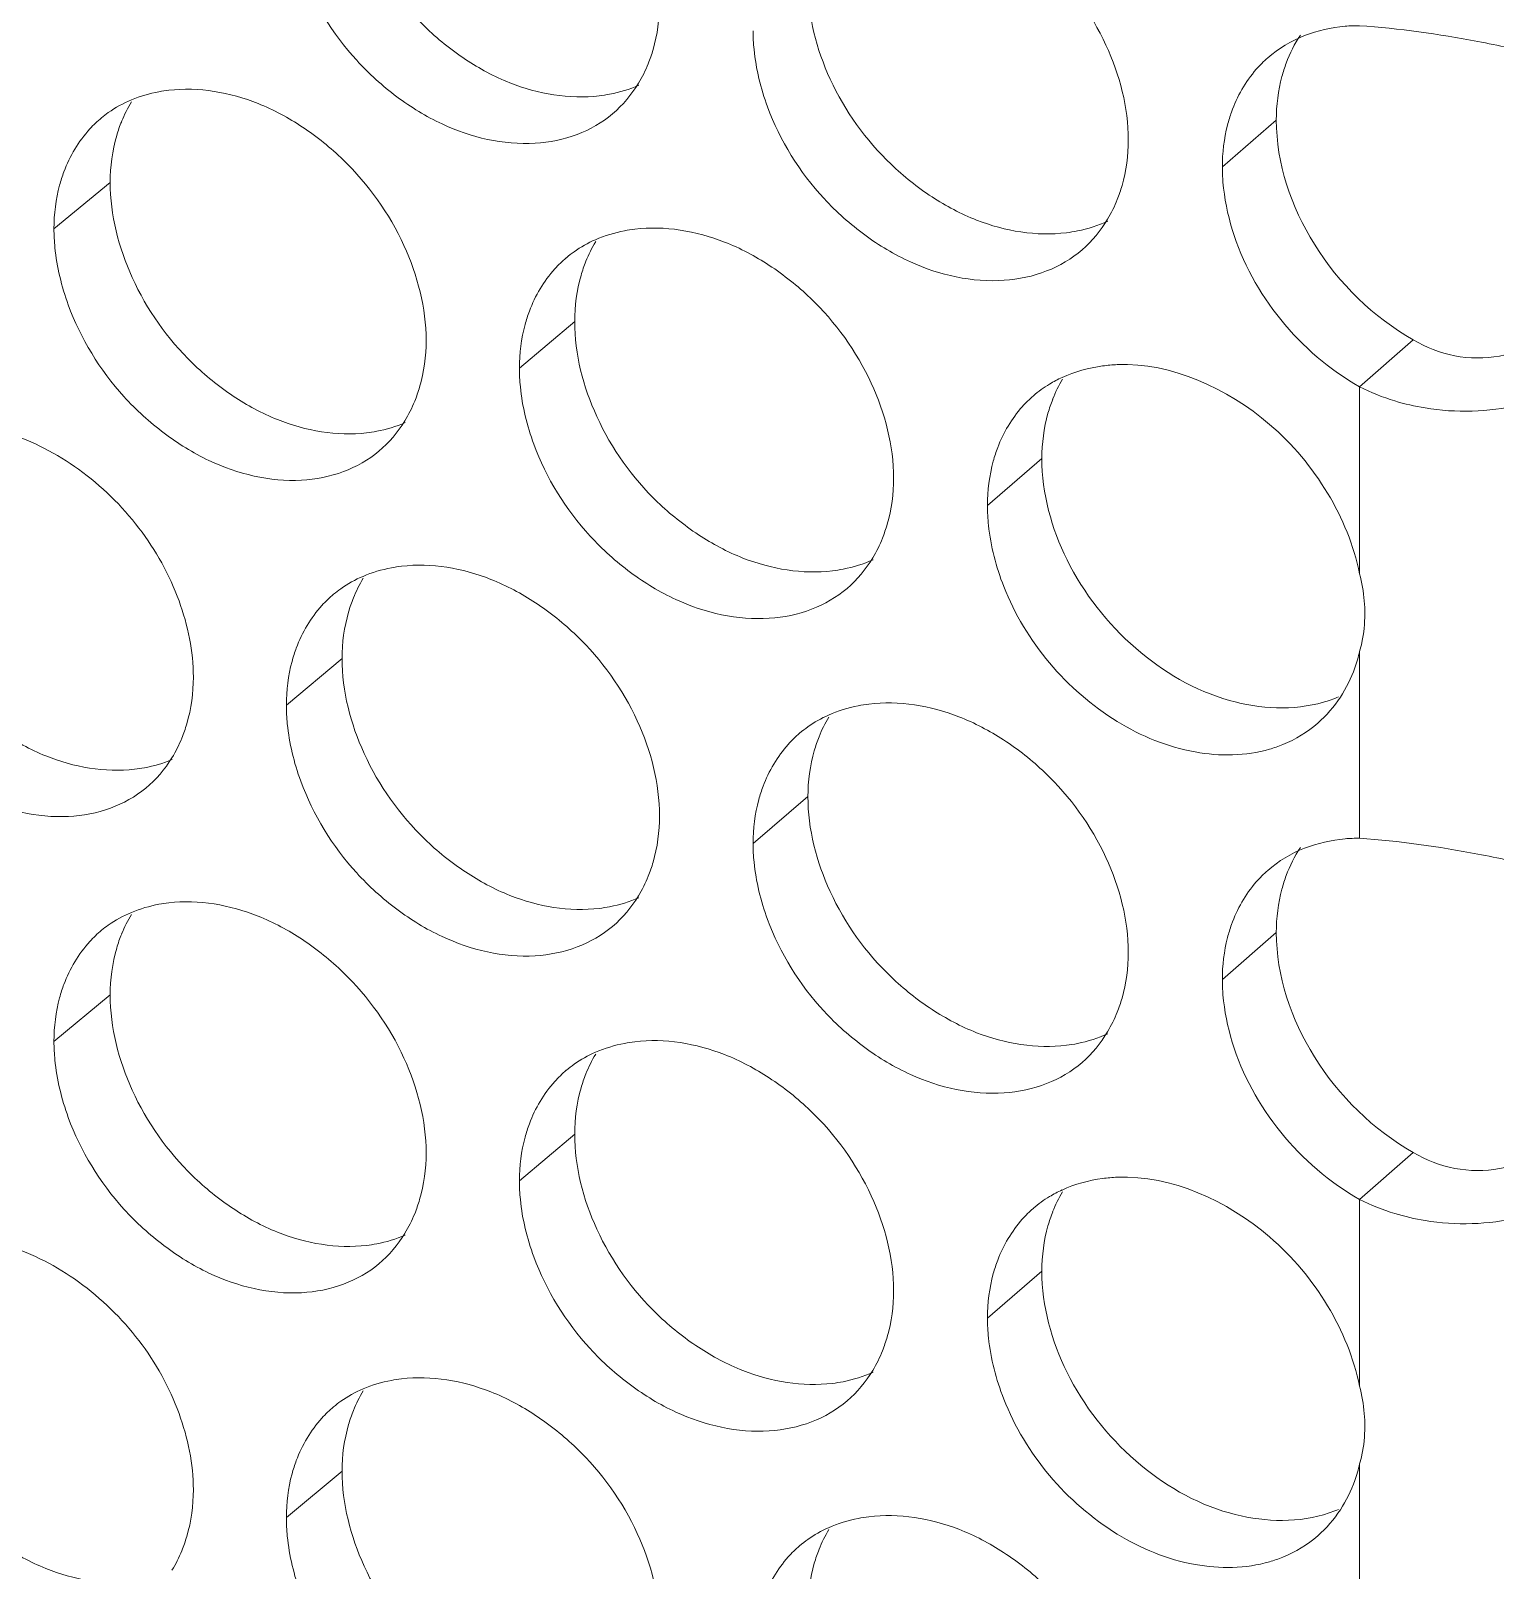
# Model space of a CAD drawing. Header units: millimetres. Extents: x 1177 to 4147, y 93 to 2194.
# Drawn here: x 2687.88 to 2702.07, y 719.81 to 734.73 of the extents above; entities that cross this region are included whole.
import ezdxf

# ---------------------------------------------------------------- set-up
doc = ezdxf.new("R2010")
doc.units = ezdxf.units.MM
doc.header["$LTSCALE"] = 0.1
doc.layers.get('0').update_dxf_attribs({"lineweight": 13})
doc.layers.add('标注', color=251, linetype='Continuous', lineweight=9)

# ---------------------------------------------------------------- blocks, each defined once
blk = doc.blocks.new('02')
for p, q in [((4627.348, 633.367), (4627.348, 635.954)), ((4627.348, 629.704), (4627.348, 632.291)), ((4627.348, 622.117), (4627.348, 624.704)), ((4627.348, 618.454), (4627.348, 621.041))]:
    blk.add_line(p, q)
for points, knots in [([(4627.348, 522.744), (4597.363, 531.299), (4553.55, 545.69), (4497.641, 568.487), (4458.71, 586.649), (4422.281, 606.068), (4388.51, 626.659), (4357.551, 648.334), (4338.416, 663.815), (4329.392, 671.722)], [0, 0, 0, 0, 0.278685, 0.411475, 0.539478, 0.662459, 0.780251, 0.892768, 1, 1, 1, 1]), ([(4626.906, 521.428), (4597.052, 529.945), (4553.424, 544.261), (4497.732, 566.923), (4458.929, 584.973), (4422.597, 604.269), (4388.892, 624.729), (4357.964, 646.263), (4338.829, 661.641), (4329.798, 669.496)], [0, 0, 0, 0, 0.278468, 0.411196, 0.539177, 0.662176, 0.780023, 0.892638, 1, 1, 1, 1]), ([(4628.518, 518.372), (4598.337, 526.935), (4554.235, 541.353), (4497.955, 564.22), (4458.766, 582.448), (4422.099, 601.945), (4388.114, 622.628), (4356.965, 644.402), (4337.717, 659.96), (4328.641, 667.907)], [0, 0, 0, 0, 0.278732, 0.411552, 0.539576, 0.662563, 0.780343, 0.892822, 1, 1, 1, 1]), ([(4328.202, 667.332), (4337.3, 659.316), (4356.601, 643.626), (4387.852, 621.677), (4421.956, 600.844), (4458.755, 581.215), (4498.091, 562.874), (4554.59, 539.876), (4598.873, 525.389), (4629.18, 516.79)], [0, 0, 0, 0, 0.107262, 0.219794, 0.337581, 0.460553, 0.588547, 0.721328, 1, 1, 1, 1])]:
    blk.add_open_spline(points, degree=3, knots=knots)
at = {"layer": '标注'}
for p, q in [((4626.196, 639.648), (4625.449, 638.998)), ((4610.058, 638.784), (4609.28, 638.142)), ((4616.486, 636.857), (4615.721, 636.212)), ((4628.091, 636.605), (4627.348, 635.954)), ((4622.951, 634.96), (4622.198, 634.311)), ((4613.267, 632.192), (4612.496, 631.548)), ((4619.714, 630.28), (4618.955, 629.633)), ((4626.196, 628.398), (4625.449, 627.748)), ((4610.058, 627.534), (4609.28, 626.892)), ((4610.058, 627.534), (4609.28, 626.892)), ((4616.486, 625.607), (4615.721, 624.962)), ((4616.486, 625.607), (4615.721, 624.962)), ((4628.091, 625.355), (4627.348, 624.704)), ((4622.951, 623.71), (4622.198, 623.061)), ((4622.951, 623.71), (4622.198, 623.061)), ((4613.267, 620.942), (4612.496, 620.298))]:
    blk.add_line(p, q, dxfattribs=at)
for centre, radius, start, end in [((4615.73, 641.142), 1.912, 328.9787, 338.0529), ((4611.976, 638.914), 1.899, 148.7058, 157.8789), ((4610.945, 638.463), 1.579, 125.316, 129.5927), ((4622.206, 639.258), 1.925, 329.2925, 338.318), ((4618.416, 636.98), 1.912, 149.0222, 158.126), ((4617.403, 636.52), 1.599, 125.3449, 130.1938), ((4623.909, 634.583), 1.647, 121.1376, 130.744), ((4623.959, 634.5), 1.744, 114.6822, 121.1409), ((4624.886, 635.081), 1.918, 149.2796, 158.5755), ((4628.745, 638.74), 3.117, 243.3667, 253.0477), ((4612.506, 636.471), 1.906, 328.8204, 337.9261), ((4618.964, 634.571), 1.919, 329.1361, 338.1835), ((4615.192, 632.318), 1.906, 148.8645, 158.0006), ((4614.169, 631.863), 1.589, 125.3301, 129.8922), ((4625.364, 632.807), 2.058, 0.0408, 5.1029), ((4625.378, 632.736), 2.02, 340.5097, 347.2785), ((4626.352, 633.323), 1.805, 285.9402, 293.0214), ((4621.65, 630.399), 1.919, 149.179, 158.2551), ((4609.291, 631.807), 1.899, 328.661, 337.8031), ((4620.645, 629.934), 1.61, 125.3606, 130.4975), ((4615.73, 629.892), 1.912, 328.9787, 338.0529), ((4611.976, 627.664), 1.899, 148.7058, 157.8789), ((4611.976, 627.664), 1.899, 148.7058, 157.8789), ((4610.945, 627.213), 1.579, 125.316, 129.5927), ((4610.945, 627.213), 1.579, 125.316, 129.5927), ((4622.206, 628.008), 1.925, 329.2925, 338.318), ((4618.416, 625.73), 1.912, 149.0222, 158.126), ((4618.416, 625.73), 1.912, 149.0222, 158.126), ((4617.403, 625.27), 1.599, 125.3449, 130.1938), ((4617.403, 625.27), 1.599, 125.3449, 130.1938), ((4623.909, 623.333), 1.647, 121.1376, 130.744), ((4623.909, 623.333), 1.647, 121.1376, 130.744), ((4623.959, 623.25), 1.744, 114.6822, 121.1409), ((4623.959, 623.25), 1.744, 114.6822, 121.1409), ((4624.886, 623.831), 1.918, 149.2796, 158.5755), ((4624.886, 623.831), 1.918, 149.2796, 158.5755), ((4628.745, 627.49), 3.117, 243.3667, 253.0477), ((4612.506, 625.221), 1.906, 328.8204, 337.9261), ((4612.506, 625.221), 1.906, 328.8204, 337.9261), ((4618.964, 623.321), 1.919, 329.1361, 338.1835), ((4618.964, 623.321), 1.919, 329.1361, 338.1835), ((4615.192, 621.068), 1.906, 148.8645, 158.0006), ((4614.169, 620.613), 1.589, 125.3301, 129.8922), ((4625.364, 621.557), 2.058, 0.0408, 5.1029), ((4625.364, 621.557), 2.058, 0.0408, 5.1029), ((4625.378, 621.486), 2.02, 340.5097, 347.2785), ((4625.378, 621.486), 2.02, 340.5097, 347.2785), ((4626.352, 622.073), 1.805, 285.9402, 293.0214), ((4626.352, 622.073), 1.805, 285.9402, 293.0214), ((4621.65, 619.149), 1.919, 149.179, 158.2551), ((4609.291, 620.557), 1.899, 328.661, 337.8031), ((4620.645, 618.684), 1.61, 125.3606, 130.4975)]:
    blk.add_arc(centre, radius, start, end, dxfattribs=at)
for points, knots in [([(4613.267, 643.442), (4613.267, 642.991), (4613.51, 642.056), (4614.205, 641.078), (4614.955, 640.475), (4615.739, 640.05), (4616.413, 639.933), (4616.827, 639.983)], [0, 0, 0, 0, 0.246991, 0.512108, 0.644352, 0.77141, 1, 1, 1, 1]), ([(4624.148, 639.372), (4624.148, 639.822), (4623.902, 640.758), (4623.198, 641.73), (4622.441, 642.328), (4621.65, 642.749), (4620.973, 642.863), (4620.556, 642.811)], [0, 0, 0, 0, 0.246187, 0.510826, 0.643167, 0.770525, 1, 1, 1, 1]), ([(4612.695, 641.745), (4612.865, 641.279), (4613.269, 640.622), (4614.007, 639.957), (4614.803, 639.466), (4615.701, 639.252), (4616.522, 639.415), (4616.867, 639.612), (4617.011, 639.734)], [0, 0, 0, 0, 0.273173, 0.411313, 0.545072, 0.786333, 0.895775, 1, 1, 1, 1]), ([(4619.714, 641.53), (4619.714, 641.08), (4619.958, 640.144), (4620.658, 639.17), (4621.412, 638.571), (4622.201, 638.149), (4622.877, 638.036), (4623.293, 638.088)], [0, 0, 0, 0, 0.246494, 0.511184, 0.643406, 0.77061, 1, 1, 1, 1]), ([(4617.504, 640.428), (4617.53, 640.491), (4617.623, 640.761), (4617.66, 641.048), (4617.66, 641.263)], [0, 0, 0, 0, 0.241585, 1, 1, 1, 1]), ([(4627.348, 640.954), (4627.281, 640.955), (4627.022, 640.944), (4626.765, 640.886), (4626.586, 640.816)], [0, 0, 0, 0, 0.258603, 1, 1, 1, 1]), ([(4630.617, 640.299), (4630.361, 640.4), (4629.819, 640.564), (4628.729, 640.796), (4627.896, 640.917), (4627.348, 640.954)], [0, 0, 0, 0, 0.246985, 0.506558, 1, 1, 1, 1]), ([(4618.955, 640.883), (4618.955, 640.797), (4618.974, 640.438), (4619.061, 640.086), (4619.155, 639.831)], [0, 0, 0, 0, 0.240751, 1, 1, 1, 1]), ([(4626.077, 640.508), (4626.021, 640.459), (4625.806, 640.245), (4625.653, 639.973), (4625.576, 639.758)], [0, 0, 0, 0, 0.24633, 1, 1, 1, 1]), ([(4626.333, 640.436), (4626.31, 640.375), (4626.229, 640.12), (4626.196, 639.85), (4626.196, 639.648)], [0, 0, 0, 0, 0.242216, 1, 1, 1, 1]), ([(4610.868, 640.06), (4610.823, 640.055), (4610.647, 640.028), (4610.473, 639.978), (4610.351, 639.927)], [0, 0, 0, 0, 0.255654, 1, 1, 1, 1]), ([(4614.43, 636.595), (4614.43, 637.046), (4614.186, 637.982), (4613.489, 638.959), (4612.738, 639.563), (4611.955, 639.989), (4611.282, 640.108), (4610.868, 640.06)], [0, 0, 0, 0, 0.246935, 0.51222, 0.644595, 0.771733, 1, 1, 1, 1]), ([(4616.827, 639.983), (4616.875, 639.989), (4617.061, 640.018), (4617.244, 640.073), (4617.373, 640.13)], [0, 0, 0, 0, 0.255784, 1, 1, 1, 1]), ([(4619.155, 639.831), (4619.327, 639.364), (4619.735, 638.705), (4620.482, 638.043), (4621.286, 637.556), (4622.193, 637.351), (4623.018, 637.524), (4623.364, 637.726), (4623.508, 637.851)], [0, 0, 0, 0, 0.272504, 0.410462, 0.544153, 0.785671, 0.895417, 1, 1, 1, 1]), ([(4609.939, 639.68), (4609.881, 639.632), (4609.659, 639.42), (4609.499, 639.147), (4609.418, 638.931)], [0, 0, 0, 0, 0.245817, 1, 1, 1, 1]), ([(4610.217, 639.629), (4610.19, 639.565), (4610.096, 639.293), (4610.058, 639.002), (4610.058, 638.784)], [0, 0, 0, 0, 0.241186, 1, 1, 1, 1]), ([(4625.576, 639.758), (4625.555, 639.699), (4625.48, 639.452), (4625.449, 639.193), (4625.449, 638.998)], [0, 0, 0, 0, 0.242457, 1, 1, 1, 1]), ([(4626.196, 639.648), (4626.196, 639.049), (4626.617, 637.813), (4627.539, 636.918), (4628.091, 636.605)], [0, 0, 0, 0, 0.485697, 1, 1, 1, 1]), ([(4623.995, 638.547), (4624.02, 638.61), (4624.111, 638.876), (4624.148, 639.159), (4624.148, 639.372)], [0, 0, 0, 0, 0.241909, 1, 1, 1, 1]), ([(4625.449, 638.998), (4625.449, 638.927), (4625.462, 638.634), (4625.521, 638.344), (4625.586, 638.132)], [0, 0, 0, 0, 0.242222, 1, 1, 1, 1]), ([(4628.091, 636.605), (4628.266, 636.498), (4628.66, 636.345), (4629.293, 636.344), (4629.891, 636.56), (4630.554, 637.072), (4631.079, 637.968), (4631.219, 638.767), (4631.219, 639.152)], [0, 0, 0, 0, 0.126239, 0.253462, 0.381711, 0.510421, 0.762592, 1, 1, 1, 1]), ([(4609.418, 638.931), (4609.395, 638.871), (4609.313, 638.615), (4609.28, 638.345), (4609.28, 638.142)], [0, 0, 0, 0, 0.241688, 1, 1, 1, 1]), ([(4610.058, 638.784), (4610.058, 638.333), (4610.299, 637.397), (4610.993, 636.418), (4611.74, 635.814), (4612.522, 635.387), (4613.194, 635.268), (4613.607, 635.317)], [0, 0, 0, 0, 0.247242, 0.512574, 0.644829, 0.771813, 1, 1, 1, 1]), ([(4609.28, 638.142), (4609.28, 638.056), (4609.299, 637.698), (4609.385, 637.345), (4609.478, 637.089)], [0, 0, 0, 0, 0.240605, 1, 1, 1, 1]), ([(4617.318, 638.137), (4617.27, 638.131), (4617.084, 638.102), (4616.902, 638.047), (4616.773, 637.991)], [0, 0, 0, 0, 0.25587, 1, 1, 1, 1]), ([(4620.899, 634.689), (4620.899, 635.139), (4620.654, 636.075), (4619.952, 637.049), (4619.198, 637.649), (4618.409, 638.071), (4617.733, 638.187), (4617.318, 638.137)], [0, 0, 0, 0, 0.246434, 0.511288, 0.64364, 0.770925, 1, 1, 1, 1]), ([(4623.293, 638.088), (4623.343, 638.094), (4623.54, 638.126), (4623.732, 638.186), (4623.866, 638.248)], [0, 0, 0, 0, 0.255988, 1, 1, 1, 1]), ([(4625.586, 638.132), (4625.724, 637.681), (4626.195, 636.826), (4626.932, 636.189), (4627.348, 635.954)], [0, 0, 0, 0, 0.49694, 1, 1, 1, 1]), ([(4616.37, 637.741), (4616.314, 637.693), (4616.097, 637.483), (4615.939, 637.215), (4615.859, 637.002)], [0, 0, 0, 0, 0.246074, 1, 1, 1, 1]), ([(4616.642, 637.692), (4616.616, 637.628), (4616.524, 637.359), (4616.486, 637.072), (4616.486, 636.857)], [0, 0, 0, 0, 0.241514, 1, 1, 1, 1]), ([(4609.478, 637.089), (4609.648, 636.624), (4610.049, 635.967), (4610.784, 635.3), (4611.575, 634.807), (4612.469, 634.589), (4613.288, 634.747), (4613.632, 634.941), (4613.776, 635.062)], [0, 0, 0, 0, 0.27351, 0.411743, 0.545537, 0.786668, 0.895956, 1, 1, 1, 1]), ([(4615.859, 637.002), (4615.837, 636.941), (4615.754, 636.686), (4615.721, 636.415), (4615.721, 636.212)], [0, 0, 0, 0, 0.241904, 1, 1, 1, 1]), ([(4616.486, 636.857), (4616.486, 636.407), (4616.729, 635.471), (4617.427, 634.495), (4618.179, 633.894), (4618.966, 633.471), (4619.641, 633.356), (4620.055, 633.407)], [0, 0, 0, 0, 0.246741, 0.511644, 0.643878, 0.771009, 1, 1, 1, 1]), ([(4614.272, 635.755), (4614.298, 635.819), (4614.392, 636.089), (4614.43, 636.378), (4614.43, 636.595)], [0, 0, 0, 0, 0.241422, 1, 1, 1, 1]), ([(4615.721, 636.212), (4615.721, 636.126), (4615.74, 635.767), (4615.827, 635.414), (4615.92, 635.159)], [0, 0, 0, 0, 0.240702, 1, 1, 1, 1]), ([(4623.995, 636.261), (4623.927, 636.258), (4623.666, 636.236), (4623.407, 636.165), (4623.231, 636.084)], [0, 0, 0, 0, 0.258302, 1, 1, 1, 1]), ([(4627.348, 633.367), (4627.27, 633.759), (4626.947, 634.531), (4625.94, 635.739), (4624.749, 636.291), (4623.995, 636.261)], [0, 0, 0, 0, 0.254485, 0.51933, 1, 1, 1, 1]), ([(4622.834, 635.83), (4622.779, 635.783), (4622.571, 635.578), (4622.419, 635.319), (4622.341, 635.114)], [0, 0, 0, 0, 0.246444, 1, 1, 1, 1]), ([(4623.101, 635.781), (4623.076, 635.718), (4622.987, 635.453), (4622.951, 635.172), (4622.951, 634.96)], [0, 0, 0, 0, 0.241851, 1, 1, 1, 1]), ([(4627.836, 635.758), (4627.973, 635.717), (4628.535, 635.585), (4629.131, 635.605), (4629.554, 635.7)], [0, 0, 0, 0, 0.247904, 1, 1, 1, 1]), ([(4613.607, 635.317), (4613.653, 635.323), (4613.835, 635.351), (4614.014, 635.403), (4614.139, 635.458)], [0, 0, 0, 0, 0.255679, 1, 1, 1, 1]), ([(4611.209, 631.935), (4611.209, 632.292), (4611.053, 633.036), (4610.498, 634.037), (4609.671, 634.842), (4608.989, 635.204), (4608.638, 635.31)], [0, 0, 0, 0, 0.238714, 0.495406, 0.754851, 1, 1, 1, 1]), ([(4615.92, 635.159), (4616.091, 634.693), (4616.498, 634.035), (4617.24, 633.371), (4618.04, 632.882), (4618.943, 632.673), (4619.766, 632.841), (4620.111, 633.04), (4620.255, 633.164)], [0, 0, 0, 0, 0.272838, 0.410886, 0.544611, 0.786, 0.895595, 1, 1, 1, 1]), ([(4622.341, 635.114), (4622.317, 635.052), (4622.232, 634.793), (4622.198, 634.518), (4622.198, 634.311)], [0, 0, 0, 0, 0.242016, 1, 1, 1, 1]), ([(4622.951, 634.96), (4622.951, 634.479), (4623.228, 633.477), (4624.17, 632.279), (4625.446, 631.521), (4626.431, 631.468), (4626.848, 631.588)], [0, 0, 0, 0, 0.249772, 0.517807, 0.774905, 1, 1, 1, 1]), ([(4620.745, 633.858), (4620.77, 633.922), (4620.862, 634.189), (4620.899, 634.475), (4620.899, 634.689)], [0, 0, 0, 0, 0.241748, 1, 1, 1, 1]), ([(4622.198, 634.311), (4622.198, 634.219), (4622.219, 633.837), (4622.318, 633.461), (4622.424, 633.19)], [0, 0, 0, 0, 0.240389, 1, 1, 1, 1]), ([(4606.857, 634.134), (4606.857, 633.683), (4607.098, 632.747), (4607.789, 631.766), (4608.535, 631.16), (4609.314, 630.731), (4609.984, 630.611), (4610.396, 630.659)], [0, 0, 0, 0, 0.247494, 0.513042, 0.645309, 0.772218, 1, 1, 1, 1]), ([(4614.089, 633.47), (4614.042, 633.464), (4613.861, 633.436), (4613.683, 633.384), (4613.557, 633.33)], [0, 0, 0, 0, 0.255763, 1, 1, 1, 1]), ([(4617.66, 630.013), (4617.66, 630.464), (4617.416, 631.4), (4616.716, 632.375), (4615.963, 632.977), (4615.177, 633.401), (4614.503, 633.519), (4614.089, 633.47)], [0, 0, 0, 0, 0.246684, 0.511753, 0.644116, 0.771328, 1, 1, 1, 1]), ([(4620.055, 633.407), (4620.105, 633.413), (4620.296, 633.443), (4620.484, 633.501), (4620.615, 633.56)], [0, 0, 0, 0, 0.255887, 1, 1, 1, 1]), ([(4613.15, 633.082), (4613.093, 633.034), (4612.873, 632.823), (4612.714, 632.552), (4612.634, 632.338)], [0, 0, 0, 0, 0.245947, 1, 1, 1, 1]), ([(4613.425, 633.032), (4613.399, 632.968), (4613.305, 632.697), (4613.267, 632.408), (4613.267, 632.192)], [0, 0, 0, 0, 0.241351, 1, 1, 1, 1]), ([(4622.424, 633.19), (4622.574, 632.808), (4623.01, 632.088), (4623.936, 631.281), (4625.012, 630.832), (4625.772, 630.842), (4626.103, 630.937)], [0, 0, 0, 0, 0.264547, 0.530604, 0.77855, 1, 1, 1, 1]), ([(4627.348, 632.291), (4627.36, 632.332), (4627.404, 632.501), (4627.421, 632.677), (4627.421, 632.809)], [0, 0, 0, 0, 0.244815, 1, 1, 1, 1]), ([(4606.271, 632.44), (4606.44, 631.975), (4606.839, 631.319), (4607.569, 630.651), (4608.356, 630.156), (4609.246, 629.934), (4610.062, 630.087), (4610.406, 630.279), (4610.551, 630.398)], [0, 0, 0, 0, 0.27385, 0.412176, 0.546005, 0.787007, 0.896139, 1, 1, 1, 1]), ([(4612.634, 632.338), (4612.611, 632.277), (4612.529, 632.022), (4612.496, 631.751), (4612.496, 631.548)], [0, 0, 0, 0, 0.241796, 1, 1, 1, 1]), ([(4613.267, 632.192), (4613.267, 631.741), (4613.51, 630.806), (4614.205, 629.828), (4614.955, 629.225), (4615.739, 628.8), (4616.413, 628.683), (4616.827, 628.733)], [0, 0, 0, 0, 0.246991, 0.512108, 0.644352, 0.77141, 1, 1, 1, 1]), ([(4611.049, 631.09), (4611.075, 631.154), (4611.17, 631.426), (4611.209, 631.717), (4611.209, 631.935)], [0, 0, 0, 0, 0.241257, 1, 1, 1, 1]), ([(4612.496, 631.548), (4612.496, 631.462), (4612.515, 631.104), (4612.601, 630.751), (4612.695, 630.495)], [0, 0, 0, 0, 0.240653, 1, 1, 1, 1]), ([(4620.556, 631.561), (4620.507, 631.555), (4620.316, 631.525), (4620.129, 631.468), (4619.998, 631.409)], [0, 0, 0, 0, 0.255975, 1, 1, 1, 1]), ([(4624.148, 628.122), (4624.148, 628.572), (4623.902, 629.508), (4623.198, 630.48), (4622.441, 631.078), (4621.65, 631.499), (4620.973, 631.613), (4620.556, 631.561)], [0, 0, 0, 0, 0.246187, 0.510826, 0.643167, 0.770525, 1, 1, 1, 1]), ([(4619.599, 631.158), (4619.543, 631.11), (4619.329, 630.901), (4619.173, 630.634), (4619.094, 630.423)], [0, 0, 0, 0, 0.246198, 1, 1, 1, 1]), ([(4619.868, 631.11), (4619.843, 631.046), (4619.751, 630.779), (4619.714, 630.494), (4619.714, 630.28)], [0, 0, 0, 0, 0.241677, 1, 1, 1, 1]), ([(4626.103, 630.937), (4626.165, 630.955), (4626.405, 631.037), (4626.627, 631.173), (4626.769, 631.297)], [0, 0, 0, 0, 0.255293, 1, 1, 1, 1]), ([(4610.396, 630.659), (4610.441, 630.664), (4610.618, 630.691), (4610.792, 630.741), (4610.915, 630.793)], [0, 0, 0, 0, 0.255573, 1, 1, 1, 1]), ([(4612.695, 630.495), (4612.865, 630.029), (4613.269, 629.372), (4614.007, 628.707), (4614.803, 628.216), (4615.701, 628.002), (4616.522, 628.165), (4616.867, 628.362), (4617.011, 628.484)], [0, 0, 0, 0, 0.273173, 0.411313, 0.545072, 0.786333, 0.895775, 1, 1, 1, 1]), ([(4619.094, 630.423), (4619.071, 630.363), (4618.988, 630.107), (4618.955, 629.836), (4618.955, 629.633)], [0, 0, 0, 0, 0.242012, 1, 1, 1, 1]), ([(4619.714, 630.28), (4619.714, 629.83), (4619.958, 628.894), (4620.658, 627.92), (4621.412, 627.321), (4622.201, 626.899), (4622.877, 626.786), (4623.293, 626.838)], [0, 0, 0, 0, 0.246494, 0.511184, 0.643406, 0.77061, 1, 1, 1, 1]), ([(4617.504, 629.178), (4617.53, 629.241), (4617.623, 629.511), (4617.66, 629.798), (4617.66, 630.013)], [0, 0, 0, 0, 0.241585, 1, 1, 1, 1]), ([(4618.955, 629.633), (4618.955, 629.547), (4618.974, 629.188), (4619.061, 628.836), (4619.155, 628.581)], [0, 0, 0, 0, 0.240751, 1, 1, 1, 1]), ([(4627.348, 629.704), (4627.281, 629.705), (4627.022, 629.694), (4626.765, 629.636), (4626.586, 629.566)], [0, 0, 0, 0, 0.258603, 1, 1, 1, 1]), ([(4630.617, 629.049), (4630.361, 629.15), (4629.819, 629.314), (4628.729, 629.546), (4627.896, 629.667), (4627.348, 629.704)], [0, 0, 0, 0, 0.246985, 0.506558, 1, 1, 1, 1]), ([(4626.077, 629.258), (4626.021, 629.209), (4625.806, 628.995), (4625.653, 628.723), (4625.576, 628.508)], [0, 0, 0, 0, 0.24633, 1, 1, 1, 1]), ([(4626.333, 629.186), (4626.31, 629.125), (4626.229, 628.87), (4626.196, 628.6), (4626.196, 628.398)], [0, 0, 0, 0, 0.242216, 1, 1, 1, 1]), ([(4610.868, 628.81), (4610.823, 628.805), (4610.647, 628.778), (4610.473, 628.728), (4610.351, 628.677)], [0, 0, 0, 0, 0.255654, 1, 1, 1, 1]), ([(4610.868, 628.81), (4610.823, 628.805), (4610.647, 628.778), (4610.473, 628.728), (4610.351, 628.677)], [0, 0, 0, 0, 0.255654, 1, 1, 1, 1]), ([(4614.43, 625.345), (4614.43, 625.796), (4614.186, 626.732), (4613.489, 627.709), (4612.738, 628.313), (4611.955, 628.739), (4611.282, 628.858), (4610.868, 628.81)], [0, 0, 0, 0, 0.246935, 0.51222, 0.644595, 0.771733, 1, 1, 1, 1]), ([(4614.43, 625.345), (4614.43, 625.796), (4614.186, 626.732), (4613.489, 627.709), (4612.738, 628.313), (4611.955, 628.739), (4611.282, 628.858), (4610.868, 628.81)], [0, 0, 0, 0, 0.246935, 0.51222, 0.644595, 0.771733, 1, 1, 1, 1]), ([(4616.827, 628.733), (4616.875, 628.739), (4617.061, 628.768), (4617.244, 628.823), (4617.373, 628.88)], [0, 0, 0, 0, 0.255784, 1, 1, 1, 1]), ([(4619.155, 628.581), (4619.327, 628.114), (4619.735, 627.455), (4620.482, 626.793), (4621.286, 626.306), (4622.193, 626.101), (4623.018, 626.274), (4623.364, 626.476), (4623.508, 626.601)], [0, 0, 0, 0, 0.272504, 0.410462, 0.544153, 0.785671, 0.895417, 1, 1, 1, 1]), ([(4609.939, 628.43), (4609.881, 628.382), (4609.659, 628.17), (4609.499, 627.897), (4609.418, 627.681)], [0, 0, 0, 0, 0.245817, 1, 1, 1, 1]), ([(4609.939, 628.43), (4609.881, 628.382), (4609.659, 628.17), (4609.499, 627.897), (4609.418, 627.681)], [0, 0, 0, 0, 0.245817, 1, 1, 1, 1]), ([(4610.217, 628.379), (4610.19, 628.315), (4610.096, 628.043), (4610.058, 627.752), (4610.058, 627.534)], [0, 0, 0, 0, 0.241186, 1, 1, 1, 1]), ([(4610.217, 628.379), (4610.19, 628.315), (4610.096, 628.043), (4610.058, 627.752), (4610.058, 627.534)], [0, 0, 0, 0, 0.241186, 1, 1, 1, 1]), ([(4625.576, 628.508), (4625.555, 628.449), (4625.48, 628.202), (4625.449, 627.943), (4625.449, 627.748)], [0, 0, 0, 0, 0.242457, 1, 1, 1, 1]), ([(4626.196, 628.398), (4626.196, 627.799), (4626.617, 626.563), (4627.539, 625.668), (4628.091, 625.355)], [0, 0, 0, 0, 0.485697, 1, 1, 1, 1]), ([(4623.995, 627.297), (4624.02, 627.36), (4624.111, 627.626), (4624.148, 627.909), (4624.148, 628.122)], [0, 0, 0, 0, 0.241909, 1, 1, 1, 1]), ([(4628.091, 625.355), (4628.266, 625.248), (4628.66, 625.095), (4629.293, 625.094), (4629.891, 625.31), (4630.554, 625.822), (4631.079, 626.718), (4631.219, 627.517), (4631.219, 627.902)], [0, 0, 0, 0, 0.126239, 0.253462, 0.381711, 0.510421, 0.762592, 1, 1, 1, 1]), ([(4609.418, 627.681), (4609.395, 627.621), (4609.313, 627.365), (4609.28, 627.095), (4609.28, 626.892)], [0, 0, 0, 0, 0.241688, 1, 1, 1, 1]), ([(4609.418, 627.681), (4609.395, 627.621), (4609.313, 627.365), (4609.28, 627.095), (4609.28, 626.892)], [0, 0, 0, 0, 0.241688, 1, 1, 1, 1]), ([(4625.449, 627.748), (4625.449, 627.677), (4625.462, 627.384), (4625.521, 627.094), (4625.586, 626.882)], [0, 0, 0, 0, 0.242222, 1, 1, 1, 1]), ([(4610.058, 627.534), (4610.058, 627.083), (4610.299, 626.147), (4610.993, 625.168), (4611.74, 624.564), (4612.522, 624.137), (4613.194, 624.018), (4613.607, 624.067)], [0, 0, 0, 0, 0.247242, 0.512574, 0.644829, 0.771813, 1, 1, 1, 1]), ([(4610.058, 627.534), (4610.058, 627.083), (4610.299, 626.147), (4610.993, 625.168), (4611.74, 624.564), (4612.522, 624.137), (4613.194, 624.018), (4613.607, 624.067)], [0, 0, 0, 0, 0.247242, 0.512574, 0.644829, 0.771813, 1, 1, 1, 1]), ([(4609.28, 626.892), (4609.28, 626.806), (4609.299, 626.448), (4609.385, 626.095), (4609.478, 625.839)], [0, 0, 0, 0, 0.240605, 1, 1, 1, 1]), ([(4609.28, 626.892), (4609.28, 626.806), (4609.299, 626.448), (4609.385, 626.095), (4609.478, 625.839)], [0, 0, 0, 0, 0.240605, 1, 1, 1, 1]), ([(4617.318, 626.887), (4617.27, 626.881), (4617.084, 626.852), (4616.902, 626.797), (4616.773, 626.741)], [0, 0, 0, 0, 0.25587, 1, 1, 1, 1]), ([(4617.318, 626.887), (4617.27, 626.881), (4617.084, 626.852), (4616.902, 626.797), (4616.773, 626.741)], [0, 0, 0, 0, 0.25587, 1, 1, 1, 1]), ([(4620.899, 623.439), (4620.899, 623.889), (4620.654, 624.825), (4619.952, 625.799), (4619.198, 626.399), (4618.409, 626.821), (4617.733, 626.937), (4617.318, 626.887)], [0, 0, 0, 0, 0.246434, 0.511288, 0.64364, 0.770925, 1, 1, 1, 1]), ([(4620.899, 623.439), (4620.899, 623.889), (4620.654, 624.825), (4619.952, 625.799), (4619.198, 626.399), (4618.409, 626.821), (4617.733, 626.937), (4617.318, 626.887)], [0, 0, 0, 0, 0.246434, 0.511288, 0.64364, 0.770925, 1, 1, 1, 1]), ([(4623.293, 626.838), (4623.343, 626.844), (4623.54, 626.876), (4623.732, 626.936), (4623.866, 626.998)], [0, 0, 0, 0, 0.255988, 1, 1, 1, 1]), ([(4625.586, 626.882), (4625.724, 626.431), (4626.195, 625.576), (4626.932, 624.939), (4627.348, 624.704)], [0, 0, 0, 0, 0.49694, 1, 1, 1, 1]), ([(4616.37, 626.491), (4616.314, 626.443), (4616.097, 626.233), (4615.939, 625.965), (4615.859, 625.752)], [0, 0, 0, 0, 0.246074, 1, 1, 1, 1]), ([(4616.37, 626.491), (4616.314, 626.443), (4616.097, 626.233), (4615.939, 625.965), (4615.859, 625.752)], [0, 0, 0, 0, 0.246074, 1, 1, 1, 1]), ([(4616.642, 626.442), (4616.616, 626.378), (4616.524, 626.109), (4616.486, 625.822), (4616.486, 625.607)], [0, 0, 0, 0, 0.241514, 1, 1, 1, 1]), ([(4616.642, 626.442), (4616.616, 626.378), (4616.524, 626.109), (4616.486, 625.822), (4616.486, 625.607)], [0, 0, 0, 0, 0.241514, 1, 1, 1, 1]), ([(4609.478, 625.839), (4609.648, 625.374), (4610.049, 624.717), (4610.784, 624.05), (4611.575, 623.557), (4612.469, 623.339), (4613.288, 623.497), (4613.632, 623.691), (4613.776, 623.812)], [0, 0, 0, 0, 0.27351, 0.411743, 0.545537, 0.786668, 0.895956, 1, 1, 1, 1]), ([(4609.478, 625.839), (4609.648, 625.374), (4610.049, 624.717), (4610.784, 624.05), (4611.575, 623.557), (4612.469, 623.339), (4613.288, 623.497), (4613.632, 623.691), (4613.776, 623.812)], [0, 0, 0, 0, 0.27351, 0.411743, 0.545537, 0.786668, 0.895956, 1, 1, 1, 1]), ([(4615.859, 625.752), (4615.837, 625.691), (4615.754, 625.436), (4615.721, 625.165), (4615.721, 624.962)], [0, 0, 0, 0, 0.241904, 1, 1, 1, 1]), ([(4615.859, 625.752), (4615.837, 625.691), (4615.754, 625.436), (4615.721, 625.165), (4615.721, 624.962)], [0, 0, 0, 0, 0.241904, 1, 1, 1, 1]), ([(4616.486, 625.607), (4616.486, 625.157), (4616.729, 624.221), (4617.427, 623.245), (4618.179, 622.644), (4618.966, 622.221), (4619.641, 622.106), (4620.055, 622.157)], [0, 0, 0, 0, 0.246741, 0.511644, 0.643878, 0.771009, 1, 1, 1, 1]), ([(4616.486, 625.607), (4616.486, 625.157), (4616.729, 624.221), (4617.427, 623.245), (4618.179, 622.644), (4618.966, 622.221), (4619.641, 622.106), (4620.055, 622.157)], [0, 0, 0, 0, 0.246741, 0.511644, 0.643878, 0.771009, 1, 1, 1, 1]), ([(4614.272, 624.505), (4614.298, 624.569), (4614.392, 624.839), (4614.43, 625.128), (4614.43, 625.345)], [0, 0, 0, 0, 0.241422, 1, 1, 1, 1]), ([(4614.272, 624.505), (4614.298, 624.569), (4614.392, 624.839), (4614.43, 625.128), (4614.43, 625.345)], [0, 0, 0, 0, 0.241422, 1, 1, 1, 1]), ([(4615.721, 624.962), (4615.721, 624.876), (4615.74, 624.517), (4615.827, 624.164), (4615.92, 623.909)], [0, 0, 0, 0, 0.240702, 1, 1, 1, 1]), ([(4615.721, 624.962), (4615.721, 624.876), (4615.74, 624.517), (4615.827, 624.164), (4615.92, 623.909)], [0, 0, 0, 0, 0.240702, 1, 1, 1, 1]), ([(4623.995, 625.011), (4623.927, 625.008), (4623.666, 624.986), (4623.407, 624.915), (4623.231, 624.834)], [0, 0, 0, 0, 0.258302, 1, 1, 1, 1]), ([(4623.995, 625.011), (4623.927, 625.008), (4623.666, 624.986), (4623.407, 624.915), (4623.231, 624.834)], [0, 0, 0, 0, 0.258302, 1, 1, 1, 1]), ([(4627.348, 622.117), (4627.27, 622.509), (4626.947, 623.281), (4625.94, 624.489), (4624.749, 625.041), (4623.995, 625.011)], [0, 0, 0, 0, 0.254485, 0.51933, 1, 1, 1, 1]), ([(4627.348, 622.117), (4627.27, 622.509), (4626.947, 623.281), (4625.94, 624.489), (4624.749, 625.041), (4623.995, 625.011)], [0, 0, 0, 0, 0.254485, 0.51933, 1, 1, 1, 1]), ([(4622.834, 624.58), (4622.779, 624.533), (4622.571, 624.328), (4622.419, 624.069), (4622.341, 623.864)], [0, 0, 0, 0, 0.246444, 1, 1, 1, 1]), ([(4622.834, 624.58), (4622.779, 624.533), (4622.571, 624.328), (4622.419, 624.069), (4622.341, 623.864)], [0, 0, 0, 0, 0.246444, 1, 1, 1, 1]), ([(4623.101, 624.531), (4623.076, 624.468), (4622.987, 624.203), (4622.951, 623.922), (4622.951, 623.71)], [0, 0, 0, 0, 0.241851, 1, 1, 1, 1]), ([(4623.101, 624.531), (4623.076, 624.468), (4622.987, 624.203), (4622.951, 623.922), (4622.951, 623.71)], [0, 0, 0, 0, 0.241851, 1, 1, 1, 1]), ([(4627.836, 624.508), (4627.973, 624.467), (4628.535, 624.335), (4629.131, 624.355), (4629.554, 624.45)], [0, 0, 0, 0, 0.247904, 1, 1, 1, 1]), ([(4611.209, 620.685), (4611.209, 621.042), (4611.053, 621.786), (4610.498, 622.787), (4609.671, 623.592), (4608.989, 623.954), (4608.638, 624.06)], [0, 0, 0, 0, 0.238714, 0.495406, 0.754851, 1, 1, 1, 1]), ([(4613.607, 624.067), (4613.653, 624.073), (4613.835, 624.101), (4614.014, 624.153), (4614.139, 624.208)], [0, 0, 0, 0, 0.255679, 1, 1, 1, 1]), ([(4613.607, 624.067), (4613.653, 624.073), (4613.835, 624.101), (4614.014, 624.153), (4614.139, 624.208)], [0, 0, 0, 0, 0.255679, 1, 1, 1, 1]), ([(4615.92, 623.909), (4616.091, 623.443), (4616.498, 622.785), (4617.24, 622.121), (4618.04, 621.632), (4618.943, 621.423), (4619.766, 621.591), (4620.111, 621.79), (4620.255, 621.914)], [0, 0, 0, 0, 0.272838, 0.410886, 0.544611, 0.786, 0.895595, 1, 1, 1, 1]), ([(4615.92, 623.909), (4616.091, 623.443), (4616.498, 622.785), (4617.24, 622.121), (4618.04, 621.632), (4618.943, 621.423), (4619.766, 621.591), (4620.111, 621.79), (4620.255, 621.914)], [0, 0, 0, 0, 0.272838, 0.410886, 0.544611, 0.786, 0.895595, 1, 1, 1, 1]), ([(4622.341, 623.864), (4622.317, 623.802), (4622.232, 623.543), (4622.198, 623.268), (4622.198, 623.061)], [0, 0, 0, 0, 0.242016, 1, 1, 1, 1]), ([(4622.341, 623.864), (4622.317, 623.802), (4622.232, 623.543), (4622.198, 623.268), (4622.198, 623.061)], [0, 0, 0, 0, 0.242016, 1, 1, 1, 1]), ([(4622.951, 623.71), (4622.951, 623.229), (4623.228, 622.227), (4624.17, 621.029), (4625.446, 620.271), (4626.431, 620.218), (4626.848, 620.338)], [0, 0, 0, 0, 0.249772, 0.517807, 0.774905, 1, 1, 1, 1]), ([(4622.951, 623.71), (4622.951, 623.229), (4623.228, 622.227), (4624.17, 621.029), (4625.446, 620.271), (4626.431, 620.218), (4626.848, 620.338)], [0, 0, 0, 0, 0.249772, 0.517807, 0.774905, 1, 1, 1, 1]), ([(4620.745, 622.608), (4620.77, 622.672), (4620.862, 622.939), (4620.899, 623.225), (4620.899, 623.439)], [0, 0, 0, 0, 0.241748, 1, 1, 1, 1]), ([(4620.745, 622.608), (4620.77, 622.672), (4620.862, 622.939), (4620.899, 623.225), (4620.899, 623.439)], [0, 0, 0, 0, 0.241748, 1, 1, 1, 1]), ([(4622.198, 623.061), (4622.198, 622.969), (4622.219, 622.587), (4622.318, 622.211), (4622.424, 621.94)], [0, 0, 0, 0, 0.240389, 1, 1, 1, 1]), ([(4622.198, 623.061), (4622.198, 622.969), (4622.219, 622.587), (4622.318, 622.211), (4622.424, 621.94)], [0, 0, 0, 0, 0.240389, 1, 1, 1, 1]), ([(4606.857, 622.884), (4606.857, 622.433), (4607.098, 621.497), (4607.789, 620.516), (4608.535, 619.91), (4609.314, 619.481), (4609.984, 619.361), (4610.396, 619.409)], [0, 0, 0, 0, 0.247494, 0.513042, 0.645309, 0.772218, 1, 1, 1, 1]), ([(4614.089, 622.22), (4614.042, 622.214), (4613.861, 622.186), (4613.683, 622.134), (4613.557, 622.08)], [0, 0, 0, 0, 0.255763, 1, 1, 1, 1]), ([(4617.66, 618.763), (4617.66, 619.214), (4617.416, 620.15), (4616.716, 621.125), (4615.963, 621.727), (4615.177, 622.151), (4614.503, 622.269), (4614.089, 622.22)], [0, 0, 0, 0, 0.246684, 0.511753, 0.644116, 0.771328, 1, 1, 1, 1]), ([(4620.055, 622.157), (4620.105, 622.163), (4620.296, 622.193), (4620.484, 622.251), (4620.615, 622.31)], [0, 0, 0, 0, 0.255887, 1, 1, 1, 1]), ([(4620.055, 622.157), (4620.105, 622.163), (4620.296, 622.193), (4620.484, 622.251), (4620.615, 622.31)], [0, 0, 0, 0, 0.255887, 1, 1, 1, 1]), ([(4622.424, 621.94), (4622.574, 621.558), (4623.01, 620.838), (4623.936, 620.031), (4625.012, 619.582), (4625.772, 619.592), (4626.103, 619.687)], [0, 0, 0, 0, 0.264547, 0.530604, 0.77855, 1, 1, 1, 1]), ([(4622.424, 621.94), (4622.574, 621.558), (4623.01, 620.838), (4623.936, 620.031), (4625.012, 619.582), (4625.772, 619.592), (4626.103, 619.687)], [0, 0, 0, 0, 0.264547, 0.530604, 0.77855, 1, 1, 1, 1]), ([(4613.15, 621.832), (4613.093, 621.784), (4612.873, 621.573), (4612.714, 621.302), (4612.634, 621.088)], [0, 0, 0, 0, 0.245947, 1, 1, 1, 1]), ([(4613.425, 621.782), (4613.399, 621.718), (4613.305, 621.447), (4613.267, 621.158), (4613.267, 620.942)], [0, 0, 0, 0, 0.241351, 1, 1, 1, 1]), ([(4627.348, 621.041), (4627.36, 621.082), (4627.404, 621.251), (4627.421, 621.427), (4627.421, 621.559)], [0, 0, 0, 0, 0.244815, 1, 1, 1, 1]), ([(4627.348, 621.041), (4627.36, 621.082), (4627.404, 621.251), (4627.421, 621.427), (4627.421, 621.559)], [0, 0, 0, 0, 0.244815, 1, 1, 1, 1]), ([(4606.271, 621.19), (4606.44, 620.725), (4606.839, 620.069), (4607.569, 619.401), (4608.356, 618.906), (4609.246, 618.684), (4610.062, 618.837), (4610.406, 619.029), (4610.551, 619.148)], [0, 0, 0, 0, 0.27385, 0.412176, 0.546005, 0.787007, 0.896139, 1, 1, 1, 1]), ([(4612.634, 621.088), (4612.611, 621.027), (4612.529, 620.772), (4612.496, 620.501), (4612.496, 620.298)], [0, 0, 0, 0, 0.241796, 1, 1, 1, 1]), ([(4613.267, 620.942), (4613.267, 620.491), (4613.51, 619.556), (4614.205, 618.578), (4614.955, 617.975), (4615.739, 617.55), (4616.413, 617.433), (4616.827, 617.483)], [0, 0, 0, 0, 0.246991, 0.512108, 0.644352, 0.77141, 1, 1, 1, 1]), ([(4611.049, 619.84), (4611.075, 619.904), (4611.17, 620.176), (4611.209, 620.467), (4611.209, 620.685)], [0, 0, 0, 0, 0.241257, 1, 1, 1, 1]), ([(4612.496, 620.298), (4612.496, 620.212), (4612.515, 619.854), (4612.601, 619.501), (4612.695, 619.245)], [0, 0, 0, 0, 0.240653, 1, 1, 1, 1]), ([(4620.556, 620.311), (4620.507, 620.305), (4620.316, 620.275), (4620.129, 620.218), (4619.998, 620.159)], [0, 0, 0, 0, 0.255975, 1, 1, 1, 1]), ([(4624.148, 616.872), (4624.148, 617.322), (4623.902, 618.258), (4623.198, 619.23), (4622.441, 619.828), (4621.65, 620.249), (4620.973, 620.363), (4620.556, 620.311)], [0, 0, 0, 0, 0.246187, 0.510826, 0.643167, 0.770525, 1, 1, 1, 1]), ([(4626.103, 619.687), (4626.165, 619.705), (4626.405, 619.787), (4626.627, 619.923), (4626.769, 620.047)], [0, 0, 0, 0, 0.255293, 1, 1, 1, 1]), ([(4626.103, 619.687), (4626.165, 619.705), (4626.405, 619.787), (4626.627, 619.923), (4626.769, 620.047)], [0, 0, 0, 0, 0.255293, 1, 1, 1, 1]), ([(4619.599, 619.908), (4619.543, 619.86), (4619.329, 619.651), (4619.173, 619.384), (4619.094, 619.173)], [0, 0, 0, 0, 0.246198, 1, 1, 1, 1]), ([(4619.868, 619.86), (4619.843, 619.796), (4619.751, 619.529), (4619.714, 619.244), (4619.714, 619.03)], [0, 0, 0, 0, 0.241677, 1, 1, 1, 1])]:
    blk.add_open_spline(points, degree=3, knots=knots, dxfattribs=at)
for points in [[(4626.586, 640.816), (4626.402, 640.743), (4626.226, 640.639), (4626.077, 640.508)], [(4626.53, 640.824), (4626.449, 640.703), (4626.383, 640.572), (4626.333, 640.436)], [(4617.011, 639.734), (4617.152, 639.854), (4617.274, 639.999), (4617.369, 640.157)], [(4610.351, 639.927), (4610.239, 639.88), (4610.131, 639.821), (4610.032, 639.751)], [(4623.508, 637.851), (4623.647, 637.971), (4623.767, 638.117), (4623.861, 638.275)], [(4616.773, 637.991), (4616.669, 637.945), (4616.57, 637.89), (4616.477, 637.824)], [(4613.776, 635.062), (4613.918, 635.181), (4614.04, 635.326), (4614.136, 635.484)], [(4620.255, 633.164), (4620.395, 633.284), (4620.516, 633.429), (4620.611, 633.587)], [(4613.557, 633.33), (4613.45, 633.284), (4613.346, 633.227), (4613.25, 633.159)], [(4627.413, 632.99), (4627.402, 633.117), (4627.379, 633.243), (4627.348, 633.367)], [(4627.082, 631.657), (4627.164, 631.783), (4627.232, 631.92), (4627.282, 632.062)], [(4626.769, 631.297), (4626.889, 631.402), (4626.995, 631.524), (4627.082, 631.657)], [(4619.998, 631.409), (4619.898, 631.364), (4619.802, 631.31), (4619.713, 631.247)], [(4610.551, 630.398), (4610.693, 630.516), (4610.816, 630.661), (4610.913, 630.819)], [(4626.586, 629.566), (4626.402, 629.493), (4626.226, 629.389), (4626.077, 629.258)], [(4626.53, 629.574), (4626.449, 629.453), (4626.383, 629.322), (4626.333, 629.186)], [(4617.011, 628.484), (4617.152, 628.604), (4617.274, 628.749), (4617.369, 628.907)], [(4610.351, 628.677), (4610.239, 628.63), (4610.131, 628.571), (4610.032, 628.501)], [(4610.351, 628.677), (4610.239, 628.63), (4610.131, 628.571), (4610.032, 628.501)], [(4623.508, 626.601), (4623.647, 626.721), (4623.767, 626.867), (4623.861, 627.025)], [(4616.773, 626.741), (4616.669, 626.695), (4616.57, 626.64), (4616.477, 626.574)], [(4616.773, 626.741), (4616.669, 626.695), (4616.57, 626.64), (4616.477, 626.574)], [(4613.776, 623.812), (4613.918, 623.931), (4614.04, 624.076), (4614.136, 624.234)], [(4613.776, 623.812), (4613.918, 623.931), (4614.04, 624.076), (4614.136, 624.234)], [(4620.255, 621.914), (4620.395, 622.034), (4620.516, 622.179), (4620.611, 622.337)], [(4620.255, 621.914), (4620.395, 622.034), (4620.516, 622.179), (4620.611, 622.337)], [(4613.557, 622.08), (4613.45, 622.034), (4613.346, 621.977), (4613.25, 621.909)], [(4627.413, 621.74), (4627.402, 621.867), (4627.379, 621.993), (4627.348, 622.117)], [(4627.413, 621.74), (4627.402, 621.867), (4627.379, 621.993), (4627.348, 622.117)], [(4627.082, 620.407), (4627.164, 620.533), (4627.232, 620.67), (4627.282, 620.812)], [(4627.082, 620.407), (4627.164, 620.533), (4627.232, 620.67), (4627.282, 620.812)], [(4626.769, 620.047), (4626.889, 620.152), (4626.995, 620.274), (4627.082, 620.407)], [(4626.769, 620.047), (4626.889, 620.152), (4626.995, 620.274), (4627.082, 620.407)], [(4619.998, 620.159), (4619.898, 620.114), (4619.802, 620.06), (4619.713, 619.997)]]:
    blk.add_open_spline(points, degree=3, dxfattribs=at)

msp = doc.modelspace()

# ---------------------------------------------------------------- block references
at = {"xscale": 0.7, "yscale": 0.7, "zscale": 0.7}
msp.add_blockref('02', (-538.391, 286.112), dxfattribs=at)

doc.saveas('drawing.dxf')
